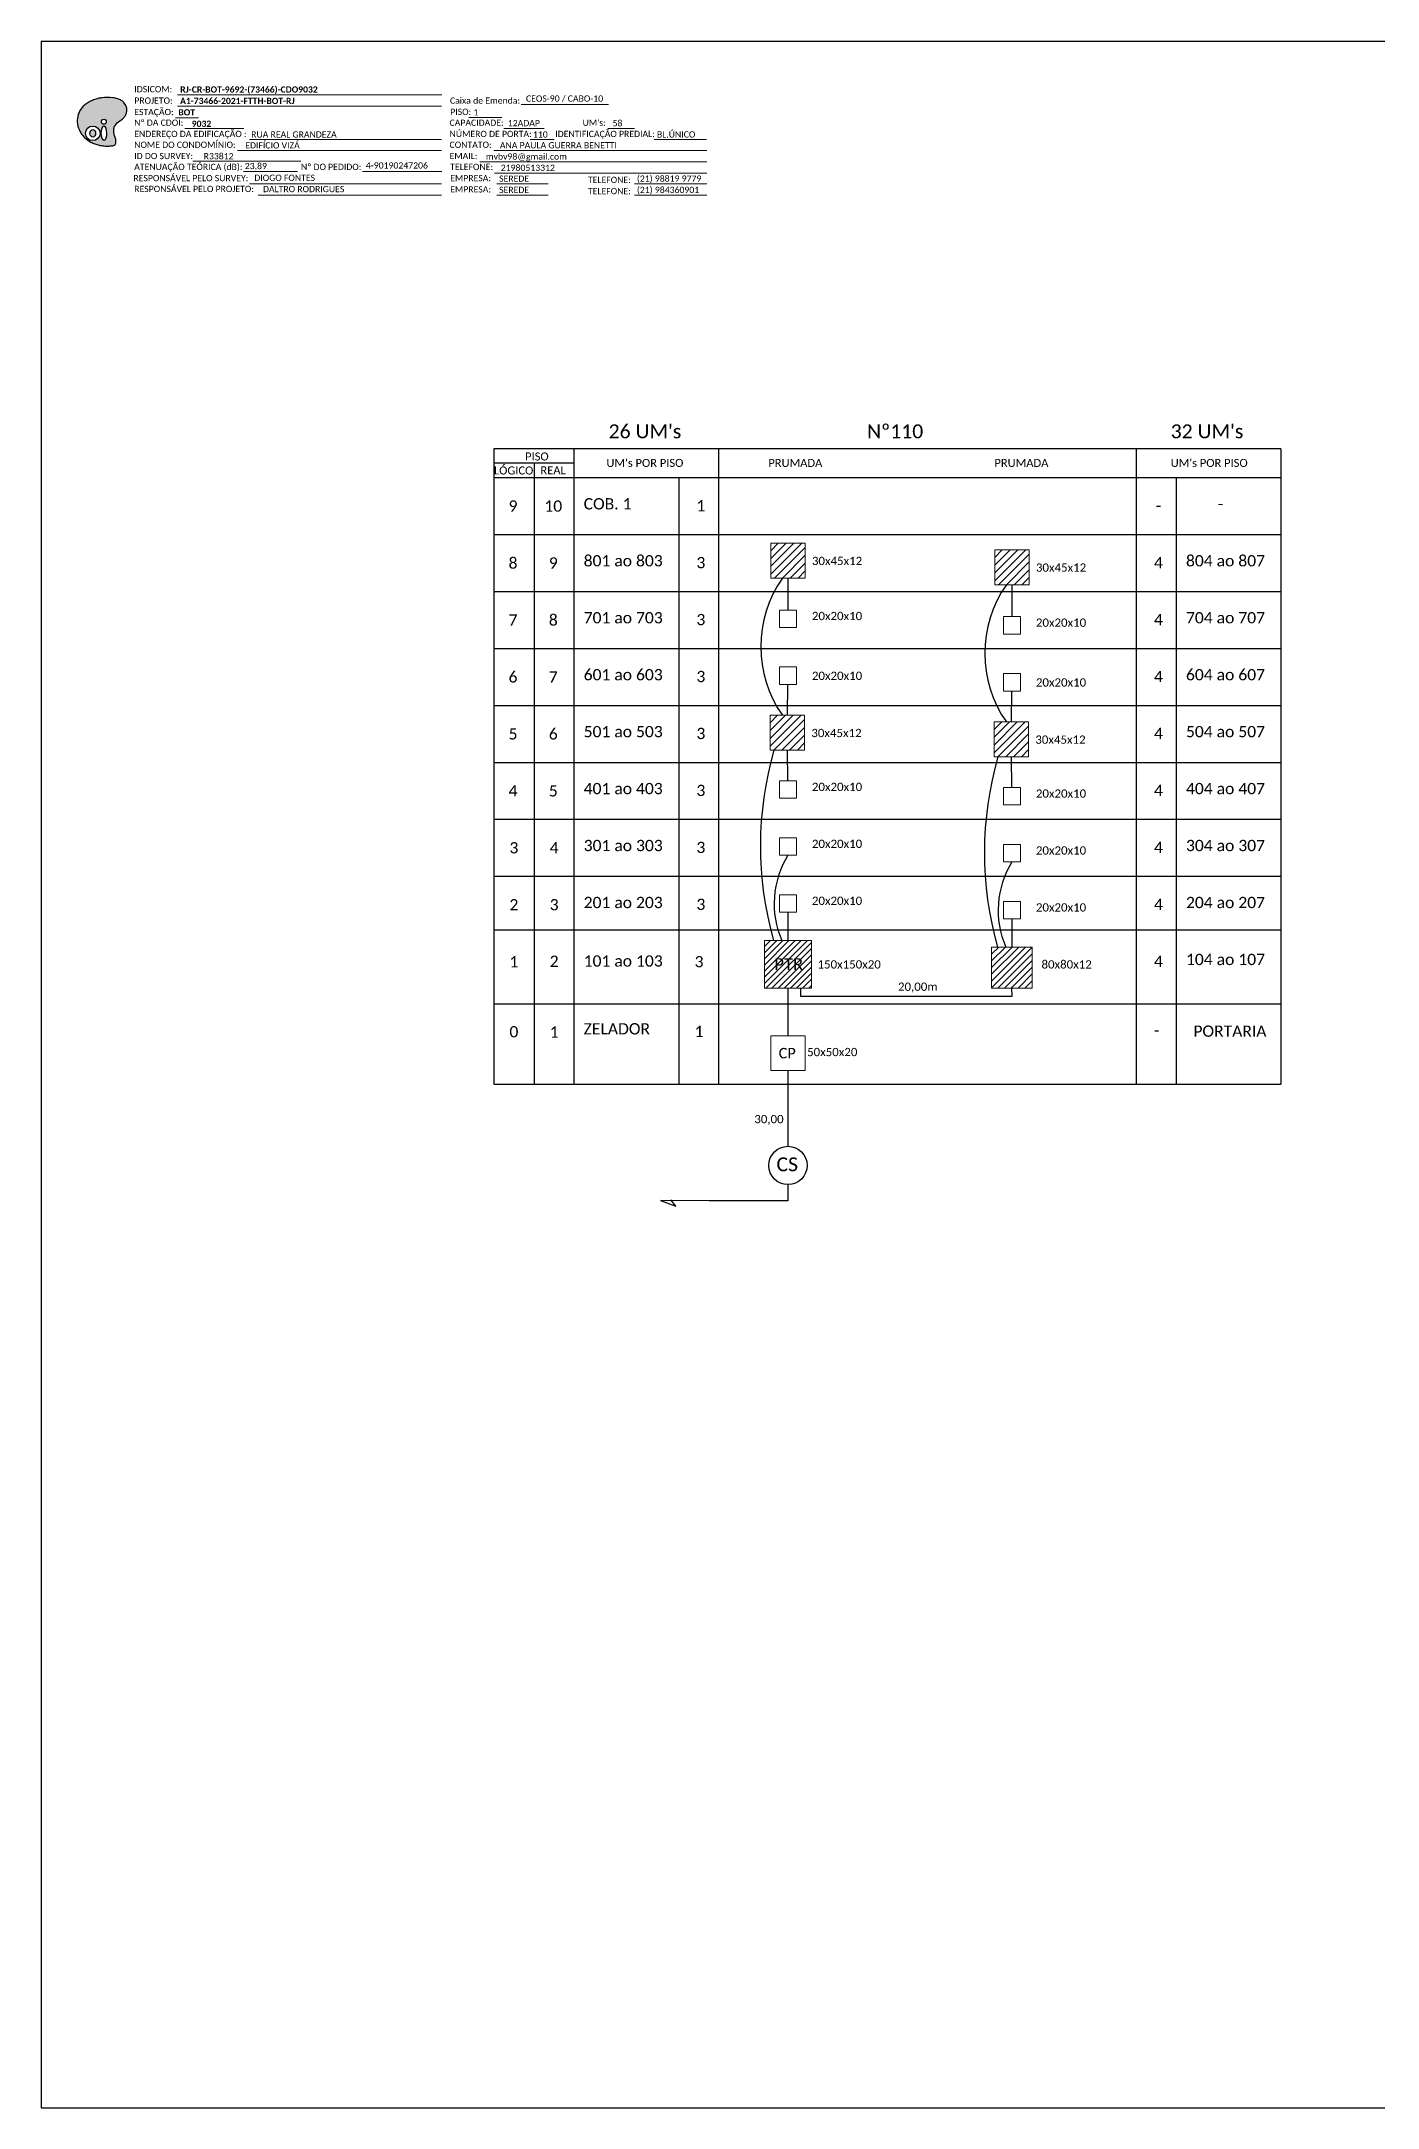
# Model space of a CAD drawing. Header units: metres. Extents: x -1286 to 457, y -500 to 94.
# Drawn here: x -384 to 0, y -500 to 94 of the extents above; entities that cross this region are included whole.
import ezdxf
from ezdxf.enums import TextEntityAlignment as Align

# ---------------------------------------------------------------- set-up
doc = ezdxf.new("R2010")
doc.units = ezdxf.units.M
doc.styles.add('WMF-Calibri0', font='calibri.ttf')
doc.styles.add('WMF-Calibri1', font='calibrib.ttf')

# ---------------------------------------------------------------- blocks, each defined once
blk = doc.blocks.new('OI')
h = blk.add_hatch(color=40)
edge = h.paths.add_edge_path()
edge.add_spline(control_points=[(4.35, -0.67), (3.92, -0.99), (3.26, -1.5), (2.81, -2.59), (2.9, -3.5), (3.06, -4.27), (3.31, -4.85), (3.37, -5.39), (3.4, -5.88), (3.2, -6.4), (2.54, -6.61), (1.65, -6.63), (0.55, -6.67), (-0.56, -6.42), (-1.61, -6.14), (-2.77, -5.61), (-3.92, -4.77), (-4.89, -3.7), (-5.34, -2.65), (-5.6, -1.94), (-5.85, -0.96), (-5.71, 0.47), (-5.1, 2.02), (-4.14, 3.02), (-3.3, 3.61), (-2.37, 4.16), (-1.36, 4.44), (-0.56, 4.7), (0.79, 4.85), (2.24, 4.97), (3.79, 4.57), (4.67, 4.21), (5.44, 3.65), (5.76, 2.99), (6.03, 2.21), (6.01, 1.46), (5.72, 0.64), (5.31, 0.08), (4.88, -0.38), (4.51, -0.55), (4.35, -0.67)], knot_values=[0, 0, 0, 0, 1.60434, 2.417191, 3.427595, 4.282808, 4.776746, 5.304182, 5.888771, 6.258406, 6.858137, 7.79129, 8.986195, 10.124242, 11.187857, 12.242908, 13.953784, 15.414161, 16.515391, 17.349188, 17.675853, 19.552021, 21.515531, 22.568638, 23.63245, 24.621084, 25.782718, 26.745347, 27.142653, 29.870543, 31.004649, 31.921532, 32.709589, 33.801391, 34.042471, 35.192333, 35.971461, 36.628871, 37.254359, 37.836911, 37.836911, 37.836911, 37.836911], degree=3, periodic=0)
h.paths.add_polyline_path([(1.13, -0.87, -1), (-0.04, -0.87, -1)], flags=16)
edge = h.paths.add_edge_path(flags=16)
edge.add_ellipse((0.56, -3.59), major_axis=(-0.02, 1.71), ratio=0.361305, start_angle=0, end_angle=360)
h.paths.add_polyline_path([(-0.36, -3.62, -1), (-3.8, -3.62, -1)], flags=16)
edge = h.paths.add_edge_path(flags=0)
edge.add_ellipse((-2.08, -3.62), major_axis=(0, 0.885), ratio=0.758294, start_angle=0, end_angle=360)
at = {"color": 40}
for centre, radius in [((-2.08, -3.62), 1.72), ((0.54, -0.87), 0.587)]:
    blk.add_circle(centre, radius, dxfattribs=at)
blk.add_ellipse((-2.08, -3.62), major_axis=(0, 0.885), ratio=0.758294, start_param=-3.141592653589792, end_param=3.141592653589792, dxfattribs=at)
blk.add_ellipse((0.56, -3.59), major_axis=(-0.02, 1.71), ratio=0.361305, dxfattribs=at)
at = {"color": 40, "start_tangent": (-0.800898, -0.598801), "end_tangent": (-0.800898, -0.598801)}
blk.add_spline([(4.35, -0.67), (3.2, -1.78), (2.9, -2.54), (2.92, -3.55), (3.12, -4.38), (3.28, -4.85), (3.37, -5.37), (3.35, -5.95), (3.2, -6.29), (2.66, -6.55), (1.73, -6.63), (0.54, -6.62), (-0.58, -6.41), (-1.6, -6.11), (-2.56, -5.67), (-3.95, -4.67), (-4.89, -3.56), (-5.37, -2.56), (-5.64, -1.78), (-5.72, -1.46), (-5.63, 0.42), (-4.84, 2.22), (-4.13, 2.99), (-3.27, 3.62), (-2.4, 4.09), (-1.3, 4.47), (-0.37, 4.72), (0.02, 4.77), (2.75, 4.8), (3.85, 4.53), (4.69, 4.16), (5.31, 3.68), (5.85, 2.73), (5.93, 2.5), (5.94, 1.35), (5.67, 0.62), (5.29, 0.08), (4.84, -0.36), (4.35, -0.67)], degree=3, dxfattribs=at)

msp = doc.modelspace()

# ---------------------------------------------------------------- hatches: boundary and pattern name
h = msp.add_hatch()
h.set_pattern_fill('ANSI31', color=1, scale=10, style=0)
h.set_pattern_definition([(45, (-787.8225, -561.9873), (-0.8838835, 0.8838835), [])])
h.paths.add_polyline_path([(-176.2, -178.02), (-162.63, -178.02), (-162.63, -164.27), (-176.2, -164.27)])
h.paths.add_polyline_path([(-174.2, -173.67), (-164.12, -173.67), (-164.12, -168.52), (-174.2, -168.52)], flags=24)
h = msp.add_hatch()
h.set_pattern_fill('LINE', color=1, scale=0.430516, angle=45)
h.set_pattern_definition([(45, (-211.68, -38.9746), (-0.966537, 0.966537), [])])
h.paths.add_polyline_path([(-99.18, -178.02), (-99.18, -166.18), (-110.87, -166.18), (-110.87, -178.02)])

# ---------------------------------------------------------------- linework, layer by layer
at = {"color": 1, "linetype": 'Continuous'}
for p, q in [((-174.37, -52.23), (-172.22, -50.07)), ((-174.37, -54.47), (-169.97, -50.07)), ((-174.37, -56.72), (-167.73, -50.07)), ((-174.37, -58.96), (-165.48, -50.07)), ((-173.28, -60.12), (-164.46, -51.3)), ((-109.98, -54.14), (-107.83, -51.99)), ((-109.98, -56.38), (-105.58, -51.99)), ((-109.98, -58.63), (-103.34, -51.99)), ((-109.98, -60.87), (-101.09, -51.99)), ((-108.89, -62.03), (-100.07, -53.21)), ((-171.03, -60.12), (-164.46, -53.55)), ((-168.79, -60.12), (-164.46, -55.79)), ((-166.54, -60.12), (-164.46, -58.04)), ((-106.64, -62.03), (-100.07, -55.46)), ((-104.4, -62.03), (-100.07, -57.7)), ((-102.15, -62.03), (-100.07, -59.95)), ((-174.54, -101.68), (-172.39, -99.53)), ((-174.54, -103.93), (-170.14, -99.53)), ((-174.54, -106.17), (-167.9, -99.53)), ((-174.54, -108.42), (-165.65, -99.53)), ((-173.45, -109.57), (-164.63, -100.76)), ((-171.2, -109.57), (-164.63, -103.01)), ((-168.96, -109.57), (-164.63, -105.25)), ((-110.15, -103.6), (-107.99, -101.45)), ((-110.15, -105.84), (-105.75, -101.45)), ((-110.15, -108.09), (-103.5, -101.45)), ((-110.15, -110.33), (-101.26, -101.45)), ((-109.06, -111.49), (-100.24, -102.67)), ((-106.81, -111.49), (-100.24, -104.92)), ((-166.71, -109.57), (-164.63, -107.5)), ((-104.57, -111.49), (-100.24, -107.16)), ((-102.32, -111.49), (-100.24, -109.41))]:
    msp.add_line(p, q, dxfattribs=at)
msp.add_lwpolyline([(-384.06, -499.81), (456.94, -499.81), (456.94, 94.19), (-384.06, 94.19)], close=True)
at = {"color": 7, "lineweight": 0}
for points in [[(-344.93, 78.79), (-268.95, 78.79)], [(-345.46, 72.24), (-338.91, 72.24)], [(-344.96, 75.52), (-269, 75.52)], [(-261.18, 72.28), (-251.7, 72.28)], [(-246.14, 76.01), (-221, 76.01)], [(-342.8, 69.17), (-325.83, 69.17)], [(-324.23, 65.93), (-268.98, 65.93)], [(-251.13, 69.17), (-239.51, 69.17)], [(-243.55, 65.93), (-236.6, 65.93)], [(-221.19, 69.17), (-213.52, 69.17)], [(-207.85, 65.93), (-192.82, 65.93)], [(-340.48, 59.75), (-309.44, 59.75)], [(-327.64, 62.82), (-268.98, 62.82)], [(-258.05, 59.58), (-192.79, 59.58)], [(-254.02, 62.82), (-192.79, 62.82)], [(-325.95, 56.79), (-310.44, 56.79)], [(-291.72, 56.79), (-268.95, 56.79)], [(-253.77, 56.34), (-192.79, 56.34)], [(-324.23, 53.23), (-268.98, 53.23)], [(-321.74, 49.99), (-268.98, 49.99)], [(-253.16, 53.23), (-238.36, 53.23)], [(-253.16, 49.99), (-238.36, 49.99)], [(-213.56, 53.23), (-192.79, 53.23)], [(-213.56, 49.99), (-192.79, 49.99)]]:
    msp.add_lwpolyline(points, dxfattribs=at)
at = {"color": 0}
for points in [[(-27.7, -22.99), (-254, -22.99)], [(-230.85, -27.1), (-254, -27.1)]]:
    msp.add_lwpolyline(points, dxfattribs=at)
for points in [[(-254, -22.99), (-254, -31.21)], [(-230.85, -31.21), (-230.85, -22.99)], [(-189.26, -31.21), (-189.26, -22.99)], [(-69.29, -22.99), (-69.29, -31.21)], [(-27.7, -22.99), (-27.7, -31.21)], [(-242.43, -27.1), (-242.43, -31.21)], [(-254, -31.21), (-27.7, -31.21)], [(-254, -31.21), (-27.7, -31.21)], [(-254, -31.21), (-27.7, -31.21)], [(-254, -31.21), (-27.7, -31.21)], [(-254, -31.21), (-27.7, -31.21)], [(-254, -31.21), (-27.7, -31.21)], [(-254, -31.21), (-27.7, -31.21)], [(-254, -31.21), (-27.7, -31.21)], [(-254, -31.21), (-27.7, -31.21)], [(-254, -31.21), (-254, -205.57)], [(-242.43, -31.21), (-242.43, -205.57)], [(-230.85, -205.57), (-230.85, -31.21)], [(-200.84, -31.21), (-200.84, -205.57)], [(-189.26, -205.57), (-189.26, -31.21)], [(-69.29, -31.21), (-69.29, -205.57)], [(-57.72, -205.57), (-57.72, -31.21)], [(-27.7, -31.21), (-27.7, -205.57)], [(-254, -47.58), (-27.7, -47.58)], [(-254, -47.58), (-27.7, -47.58)], [(-254, -63.96), (-27.7, -63.96)], [(-254, -80.33), (-27.7, -80.33)], [(-254, -96.7), (-27.7, -96.7)], [(-254, -113.07), (-27.7, -113.07)], [(-254, -129.44), (-27.7, -129.44)], [(-254, -145.82), (-27.7, -145.82)], [(-254, -161.2), (-27.7, -161.2)], [(-254, -182.5), (-27.7, -182.5)], [(-254, -205.57), (-27.7, -205.57)]]:
    msp.add_lwpolyline(points)
at = {"color": 1, "lineweight": 0}
for points in [[(-164.46, -50.07), (-174.37, -50.07), (-174.37, -60.12), (-164.46, -60.12)], [(-100.07, -51.99), (-109.98, -51.99), (-109.98, -62.03), (-100.07, -62.03)], [(-164.63, -99.53), (-174.54, -99.53), (-174.54, -109.57), (-164.63, -109.57)], [(-100.24, -101.45), (-110.15, -101.45), (-110.15, -111.49), (-100.24, -111.49)], [(-176.2, -164.27), (-162.63, -164.27), (-162.63, -178.02), (-176.2, -178.02)], [(-110.87, -166.18), (-99.18, -166.18), (-99.18, -178.02), (-110.87, -178.02)], [(-164.48, -191.66), (-174.38, -191.66), (-174.38, -201.7), (-164.48, -201.7)]]:
    msp.add_lwpolyline(points, close=True, dxfattribs=at)
at = {"color": 3}
for points in [[(-171.03, -60.12, 0.315322), (-171.04, -99.53)], [(-106.64, -62.03, 0.315322), (-106.65, -101.45)], [(-173.45, -109.57, 0.140085), (-173.57, -164.27)], [(-109.06, -111.49, 0.140085), (-109.18, -166.18)], [(-169.42, -139.79, 0.24683), (-171.2, -164.27)], [(-105.03, -141.7, 0.24683), (-106.81, -166.18)]]:
    msp.add_lwpolyline(points, format="xyb", dxfattribs=at)
for points in [[(-169.42, -60.12), (-169.42, -69.28)], [(-105.03, -62.03), (-105.03, -71.19)], [(-169.58, -99.53), (-169.42, -90.67)], [(-105.19, -101.45), (-105.03, -92.58)], [(-169.42, -118.39), (-169.58, -109.57)], [(-105.03, -120.31), (-105.19, -111.49)], [(-169.42, -156.16), (-169.42, -164.27)], [(-105.03, -158.07), (-105.03, -166.18)], [(-165.82, -178.02), (-165.82, -180.27), (-104.98, -180.27), (-105.03, -178.02)]]:
    msp.add_lwpolyline(points, dxfattribs=at)
at = {"lineweight": 0}
for points in [[(-166.94, -69.28), (-171.89, -69.28), (-171.89, -74.3), (-166.94, -74.3)], [(-102.55, -71.19), (-107.5, -71.19), (-107.5, -76.21), (-102.55, -76.21)], [(-166.94, -85.65), (-171.89, -85.65), (-171.89, -90.67), (-166.94, -90.67)], [(-102.55, -87.56), (-107.5, -87.56), (-107.5, -92.58), (-102.55, -92.58)], [(-166.94, -118.39), (-171.89, -118.39), (-171.89, -123.41), (-166.94, -123.41)], [(-102.55, -120.31), (-107.5, -120.31), (-107.5, -125.33), (-102.55, -125.33)], [(-166.94, -134.77), (-171.89, -134.77), (-171.89, -139.79), (-166.94, -139.79)], [(-102.55, -136.68), (-107.5, -136.68), (-107.5, -141.7), (-102.55, -141.7)], [(-166.94, -151.14), (-171.89, -151.14), (-171.89, -156.16), (-166.94, -156.16)], [(-102.55, -153.05), (-107.5, -153.05), (-107.5, -158.07), (-102.55, -158.07)]]:
    msp.add_lwpolyline(points, close=True, dxfattribs=at)
at = {"color": 1}
for points in [[(-169.42, -178.02), (-169.43, -191.66)], [(-169.43, -201.7), (-169.43, -223.44)], [(-169.43, -234.46), (-169.43, -239.08), (-192.08, -239.08), (-206.09, -239.06)], [(-206.09, -239.06), (-201.67, -240.65)], [(-201.67, -240.65), (-203.08, -238.82)]]:
    msp.add_lwpolyline(points, dxfattribs=at)
at = {"color": 5}
msp.add_circle((-169.43, -228.95), 5.51, dxfattribs=at)

# ---------------------------------------------------------------- block references
at = {"color": 7, "xscale": 1.213923925163967, "yscale": 1.213923925163967, "zscale": 1.213923925163967, "rotation": 0.1532896023949059}
msp.add_blockref('OI', (-366.75, 72.14), dxfattribs=at)

# ---------------------------------------------------------------- texts
at = {"color": 7, "lineweight": 0, "style": 'WMF-Calibri0'}
for s, height, p in [('PROJETO:', 1.793, (-357.33, 76.26)), ('IDSICOM:', 1.793, (-357.33, 79.54)), ('Caixa de Emenda:', 1.7927, (-266.59, 76.26)), ('ESTAÇÃO:', 1.793, (-357.35, 72.98)), ('Nº DA CDOI:', 1.7927, (-357.35, 69.91)), ('CAPACIDADE:', 1.7927, (-266.7, 69.91)), ('PISO:', 1.793, (-266.52, 73.03)), ("UM's:", 1.793, (-228.46, 69.91)), ('ENDEREÇO DA EDIFICAÇÃO :', 1.7927, (-357.35, 66.68)), ('NOME DO CONDOMÍNIO:', 1.7927, (-357.35, 63.56)), ('CONTATO:', 1.793, (-266.7, 63.56)), ('NÚMERO DE PORTA:', 1.7927, (-266.7, 66.68)), ('IDENTIFICAÇÃO PREDIAL:', 1.7927, (-236.33, 66.68)), ('ATENUAÇÃO TEÓRICA (dB):', 1.7927, (-357.35, 57.21)), ('ID DO SURVEY:', 1.7927, (-357.35, 60.33)), ('EMAIL:', 1.793, (-266.7, 60.33)), ('RESPONSÁVEL PELO SURVEY:', 1.7927, (-357.59, 53.98)), ('Nº DO PEDIDO:', 1.7927, (-309.43, 57.21)), ('TELEFONE:', 1.793, (-266.52, 57.21)), ('EMPRESA:', 1.793, (-266.52, 53.98)), ('TELEFONE:', 1.793, (-226.92, 53.47)), ('RESPONSÁVEL PELO PROJETO:', 1.7927, (-357.35, 50.87)), ('EMPRESA:', 1.793, (-266.52, 50.74)), ('TELEFONE:', 1.793, (-226.92, 50.24))]:
    msp.add_text(s, height=height, dxfattribs=at).set_placement(p)
at = {"color": 7}
for s, height, style, p in [('A1-73466-2021-FTTH-BOT-RJ', 1.7927, 'WMF-Calibri1', (-344.17, 76.17)), ('RJ-CR-BOT-9692-(73466)-CDO9032', 1.7927, 'WMF-Calibri1', (-344.13, 79.45)), ('CEOS-90 / CABO-10', 1.7927, 'WMF-Calibri0', (-244.74, 76.85)), ('BOT', 1.793, 'WMF-Calibri1', (-344.67, 72.89)), ('1', 1.79, 'WMF-Calibri0', (-259.83, 72.88)), ('12ADAP', 1.793, 'WMF-Calibri0', (-249.96, 69.79)), ('58', 1.793, 'WMF-Calibri0', (-219.84, 69.77)), ('EDIFÍCIO VIZÁ', 1.7927, 'WMF-Calibri0', (-325.44, 63.39)), ('RUA REAL GRANDEZA ', 1.7927, 'WMF-Calibri0', (-323.72, 66.52)), ('110', 1.793, 'WMF-Calibri0', (-242.73, 66.53)), ('BL.ÚNICO', 1.793, 'WMF-Calibri0', (-207.09, 66.53)), ('R33812', 1.793, 'WMF-Calibri0', (-337.39, 60.28)), ('4-90190247206', 1.7927, 'WMF-Calibri0', (-290.77, 57.62)), ('mvbv98@gmail.com', 1.7927, 'WMF-Calibri0', (-256.28, 60.18)), ('ANA PAULA GUERRA BENETTI', 1.7927, 'WMF-Calibri0', (-252.24, 63.42)), ('23,89', 1.793, 'WMF-Calibri0', (-325.57, 57.45)), ('DIOGO FONTES', 1.7927, 'WMF-Calibri0', (-322.83, 54.07)), ('SEREDE', 1.793, 'WMF-Calibri0', (-252.46, 53.83)), ('21980513312', 1.7927, 'WMF-Calibri0', (-251.99, 56.94)), ('(21) 98819 9779', 1.7927, 'WMF-Calibri0', (-212.85, 53.83)), ('DALTRO RODRIGUES', 1.7927, 'WMF-Calibri0', (-320.34, 50.83)), ('SEREDE', 1.793, 'WMF-Calibri0', (-252.46, 50.59)), ('(21) 984360901', 1.7927, 'WMF-Calibri0', (-212.85, 50.59)), ('COB. 1', 3.24, 'WMF-Calibri0', (-228.15, -40.37)), ('-', 3.24, 'WMF-Calibri0', (-45.87, -40.37)), ('801 ao 803', 3.24, 'WMF-Calibri0', (-228.15, -56.74)), ('804 ao 807', 3.24, 'WMF-Calibri0', (-55.01, -56.74)), ('30x45x12', 2.373, 'WMF-Calibri0', (-162.54, -56.36)), ('30x45x12', 2.373, 'WMF-Calibri0', (-98.15, -58.27)), ('701 ao 703', 3.24, 'WMF-Calibri0', (-228.15, -73.12)), ('20x20x10', 2.373, 'WMF-Calibri0', (-162.54, -72.19)), ('704 ao 707', 3.24, 'WMF-Calibri0', (-55.01, -73.12)), ('20x20x10', 2.373, 'WMF-Calibri0', (-98.15, -74.1)), ('601 ao 603', 3.24, 'WMF-Calibri0', (-228.15, -89.49)), ('20x20x10', 2.373, 'WMF-Calibri0', (-162.54, -89.38)), ('20x20x10', 2.373, 'WMF-Calibri0', (-98.15, -91.29)), ('604 ao 607', 3.24, 'WMF-Calibri0', (-55.01, -89.49)), ('501 ao 503', 3.24, 'WMF-Calibri0', (-228.15, -105.86)), ('30x45x12', 2.373, 'WMF-Calibri0', (-162.71, -105.82)), ('30x45x12', 2.373, 'WMF-Calibri0', (-98.32, -107.73)), ('504 ao 507', 3.24, 'WMF-Calibri0', (-55.01, -105.86)), ('401 ao 403', 3.24, 'WMF-Calibri0', (-228.15, -122.23)), ('20x20x10', 2.373, 'WMF-Calibri0', (-162.54, -121.31)), ('20x20x10', 2.373, 'WMF-Calibri0', (-98.15, -123.22)), ('404 ao 407', 3.24, 'WMF-Calibri0', (-55.01, -122.23)), ('301 ao 303', 3.24, 'WMF-Calibri0', (-228.15, -138.6)), ('20x20x10', 2.373, 'WMF-Calibri0', (-162.54, -137.68)), ('304 ao 307', 3.24, 'WMF-Calibri0', (-55.01, -138.6)), ('20x20x10', 2.373, 'WMF-Calibri0', (-98.15, -139.59)), ('201 ao 203', 3.24, 'WMF-Calibri0', (-228.15, -154.98)), ('20x20x10', 2.373, 'WMF-Calibri0', (-162.54, -154.05)), ('20x20x10', 2.373, 'WMF-Calibri0', (-98.15, -155.96)), ('204 ao 207', 3.24, 'WMF-Calibri0', (-55.01, -154.98)), ('101 ao 103', 3.24, 'WMF-Calibri0', (-228.15, -171.79)), ('PTR', 3.433, 'WMF-Calibri0', (-173.34, -172.8)), ('150x150x20', 2.373, 'WMF-Calibri0', (-160.93, -172.34)), ('80x80x12', 2.373, 'WMF-Calibri0', (-96.54, -172.34)), ('104 ao 107', 3.24, 'WMF-Calibri0', (-55.01, -171.35)), ('20,00m', 2.373, 'WMF-Calibri0', (-137.79, -178.75)), ('ZELADOR', 3.24, 'WMF-Calibri0', (-228.15, -191.29)), ('PORTARIA', 3.24, 'WMF-Calibri0', (-52.88, -191.96)), ('CP', 3, 'WMF-Calibri0', (-172.09, -198.16)), ('50x50x20', 2.373, 'WMF-Calibri0', (-163.92, -197.53)), ('30,00', 2.373, 'WMF-Calibri0', (-179.1, -216.82)), ('CS', 4, 'WMF-Calibri0', (-172.72, -230.63))]:
    msp.add_text(s, height=height, dxfattribs=dict(at, style=style)).set_placement(p)
at = {"color": 7, "style": 'WMF-Calibri1'}
msp.add_text('9032', height=1.793, dxfattribs=at).set_placement((-338.01, 69.6), align=Align.CENTER)
at = {"color": 0, "style": 'WMF-Calibri0'}
for s, height, p in [("26 UM's", 4, (-220.97, -19.92)), ('Nº110', 4, (-146.68, -19.92)), ("32 UM's", 4, (-59.4, -19.92)), ('  LÓGICO', 2.3, (-255.58, -30.32)), ('     PISO', 2.3, (-249.04, -26.29)), ('    REAL', 2.3, (-243.82, -30.27)), ("UM's POR PISO", 2.3, (-221.61, -28.15)), ('PRUMADA', 2.3, (-175.07, -28.15)), ('PRUMADA', 2.3, (-110.08, -28.15)), ("UM's POR PISO", 2.3, (-59.4, -28.15))]:
    msp.add_text(s, height=height, dxfattribs=at).set_placement(p)
at = {"color": 7, "style": 'WMF-Calibri0'}
for tag, flags, p in [('9', 4, (-248.46, -39.4)), ('10', 4, (-236.89, -39.4)), ('1', 4, (-194.46, -39.29)), ('-', 4, (-62.92, -39.29)), ('8', 4, (-248.46, -55.77)), ('9', 4, (-236.89, -55.77)), ('3', 4, (-194.46, -55.66)), ('4', 4, (-62.92, -55.66)), ('7', 4, (-248.46, -72.14)), ('8', 4, (-236.89, -72.14)), ('3', 4, (-194.46, -72.03)), ('4', 4, (-62.92, -72.03)), ('6', 4, (-248.46, -88.51)), ('7', 4, (-236.89, -88.51)), ('3', 4, (-194.46, -88.4)), ('4', 4, (-62.92, -88.4)), ('5', 4, (-248.46, -104.89)), ('6', 4, (-236.89, -104.89)), ('3', 4, (-194.46, -104.77)), ('4', 4, (-62.92, -104.77)), ('4', 4, (-248.46, -121.26)), ('5', 4, (-236.89, -121.26)), ('3', 4, (-194.46, -121.14)), ('4', 4, (-62.92, -121.14)), ('3', 4, (-248.21, -137.63)), ('4', 4, (-236.64, -137.63)), ('3', 4, (-194.46, -137.52)), ('4', 4, (-62.92, -137.52)), ('2', 4, (-248.21, -154)), ('3', 4, (-236.64, -154)), ('3', 4, (-194.46, -153.89)), ('4', 4, (-62.92, -153.89)), ('1', 4, (-248.21, -170.37)), ('2', 12, (-236.64, -170.25)), ('3', 4, (-194.98, -170.37)), ('4', 4, (-62.92, -170.26)), ('0', 4, (-248.21, -190.51)), ('1', 12, (-236.64, -190.58)), ('1', 4, (-194.98, -190.44)), ('-', 4, (-63.43, -190.07))]:
    msp.add_attdef(tag, text='XX', height=3.24, dxfattribs=dict(at, flags=flags)).set_placement(p, align=Align.MIDDLE_CENTER)

doc.saveas('drawing.dxf')
